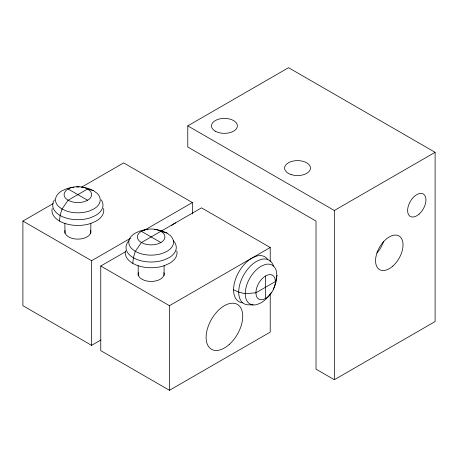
<?xml version="1.0" encoding="UTF-8"?>
<svg xmlns="http://www.w3.org/2000/svg" width="458" height="458" viewBox="0 0 458 458"><rect width="100%" height="100%" fill="white"/><g stroke="black" fill="none" stroke-linecap="round" stroke-linejoin="round"><path stroke-width="0.69" d="M59.54 221.065L60.09 215.46L61.996 209.071L68.105 200.255L87.615 188.988L93.724 190.751L97.239 193.453A22.373 12.921 0 0 1 93.684 209.048L89.047 211.098A22.373 12.921 0 0 1 66.673 211.098L61.996 209.071L58.481 206.369A22.373 12.921 0 0 1 62.036 190.78L66.673 188.725A22.373 12.921 0 0 1 73.967 187.19M132.82 263.373L133.37 257.768L135.276 251.379L141.385 242.563L160.895 231.296L167.004 233.059L170.519 235.761A22.373 12.921 0 0 1 166.964 251.356L162.327 253.406A22.373 12.921 0 0 1 139.953 253.406L135.276 251.379L131.761 248.677A22.373 12.921 0 0 1 135.316 233.088L139.953 231.032A22.373 12.921 0 0 1 147.894 229.441M271.233 292.651A22.373 12.921 -60 0 1 261.06 302.801L256.967 304.541A22.373 12.921 -60 0 1 245.774 298.084L245.196 293.687L245.774 288.626A22.373 12.921 -60 0 1 261.06 266.258L265.153 264.518A22.373 12.921 -60 0 1 276.346 270.976L276.924 275.367L276.346 280.433A22.373 12.921 -60 0 1 273.18 289.279M276.924 275.367L275.04 284.653A13.763 7.946 -60 0 1 265.64 298.41L263.121 299.48A13.763 7.946 -60 0 1 256.24 295.507L255.885 292.805L256.24 289.691A13.763 7.946 -60 0 1 265.64 275.939L268.159 274.869A13.763 7.946 -60 0 1 275.04 278.836L275.395 281.538L255.885 292.805L245.196 293.687L238.71 292.147L233.58 289.817M100.874 339.996L91.6 345.349L22.9 305.686L22.9 221.065L53.191 203.581M81.627 187.162L123.66 162.893L192.36 202.556L192.36 213.932M187.78 125.876L288.54 67.698L435.1 152.314L435.1 321.55L334.34 379.722L316.02 369.148L316.02 221.065L187.78 147.029L187.78 125.876L334.34 210.491L435.1 152.314M22.9 221.065L91.6 260.728L130.541 238.246M143.526 230.752L192.36 202.556M270.22 293.727L270.22 332.124L169.46 390.302L100.76 350.633L100.76 266.018L125.486 251.745M161.342 231.044L201.52 207.846L270.22 247.509L270.22 261.73M100.76 266.018L169.46 305.681L270.22 247.509M68.127 189.005L70.979 187.746A13.763 7.946 0 0 1 84.741 187.746L87.615 188.988L89.779 190.654A13.763 7.946 0 0 1 87.593 200.243L84.741 201.503A13.763 7.946 0 0 1 70.979 201.503L68.105 200.255L65.941 198.595A13.763 7.946 0 0 1 68.127 189.005L87.593 200.243M141.407 231.313L144.259 230.053A13.763 7.946 0 0 1 158.021 230.053L160.895 231.296L163.059 232.962A13.763 7.946 0 0 1 160.873 242.551L158.021 243.811A13.763 7.946 0 0 1 144.259 243.811L141.385 242.563L139.221 240.902A13.763 7.946 0 0 1 141.407 231.313L160.873 242.551M253.148 304.919L247.595 304.788A25.133 14.507 -60 0 1 239.316 286.485A25.133 14.507 -60 0 1 256.48 261.363L261.077 259.411A25.133 14.507 -60 0 1 273.46 266.035M93.724 190.751L89.047 188.725A22.373 12.921 0 0 0 81.753 187.19M167.004 233.059L162.327 231.032A22.373 12.921 0 0 0 154.386 229.441M334.34 210.491L334.34 379.722M265.64 275.939L265.64 298.41M169.46 305.681L169.46 390.302M164.096 265.634L164.096 275.613M138.184 265.634L138.184 275.613M91.6 260.728L91.6 345.349M90.816 223.327L90.816 233.305M64.904 223.327L64.904 233.305M267.764 259.503A25.906 14.959 -60 0 0 256.64 256.068L251.9 258.089A25.906 14.959 -60 0 0 234.204 283.983A25.906 14.959 -60 0 0 242.74 302.847M90.615 230.345A12.956 7.477 0 0 1 77.86 239.122A12.956 7.477 0 0 1 65.105 230.345M171.67 225.439A12.956 7.477 -60 0 1 175.832 222.88M163.895 272.653A12.956 7.477 0 0 1 151.14 281.43A12.956 7.477 0 0 1 138.385 272.653M76.566 187.013A22.373 12.921 0 0 1 79.154 187.013M101.252 199.9A25.133 14.507 0 0 1 95.63 215.46L90.426 217.768A25.133 14.507 0 0 1 61.469 216.199A25.133 14.507 0 0 1 54.468 199.9M103.548 208.539A25.906 14.959 0 0 1 96.18 221.065L90.816 223.441A25.906 14.959 0 0 1 63.467 222.926A25.906 14.959 0 0 1 52.172 208.539M173.353 240.725A25.133 14.507 0 0 1 168.91 257.768L163.706 260.075A25.133 14.507 0 0 1 133.702 257.957A25.133 14.507 0 0 1 128.927 240.725M176.828 250.847A25.906 14.959 0 0 1 169.46 263.373L164.096 265.749A25.906 14.959 0 0 1 136.747 265.234A25.906 14.959 0 0 1 125.452 250.847M383.575 241.297A19.431 11.221 -60 0 1 376.945 253.068M229.16 344.53A25.906 14.959 -60 0 0 237.376 304.398A25.906 14.959 -60 0 0 206.724 331.581A25.906 14.959 -60 0 0 229.16 344.53M419.15 214.052A12.956 7.477 -60 0 0 423.255 193.98A12.956 7.477 -60 0 0 407.935 207.571A12.956 7.477 -60 0 0 419.15 214.052M392.855 266.069A19.431 11.221 -60 0 0 399.015 235.973A19.431 11.221 -60 0 0 376.029 256.354A19.431 11.221 -60 0 0 392.855 266.069M291.065 174.567A12.956 7.477 0 0 0 310.495 168.092A12.956 7.477 0 0 0 291.065 161.617A12.956 7.477 0 0 0 291.065 174.567M215.26 131.16A12.956 7.477 0 0 0 236.935 127.811A12.956 7.477 0 0 0 221.065 118.651A12.956 7.477 0 0 0 215.26 131.16"/></g></svg>
